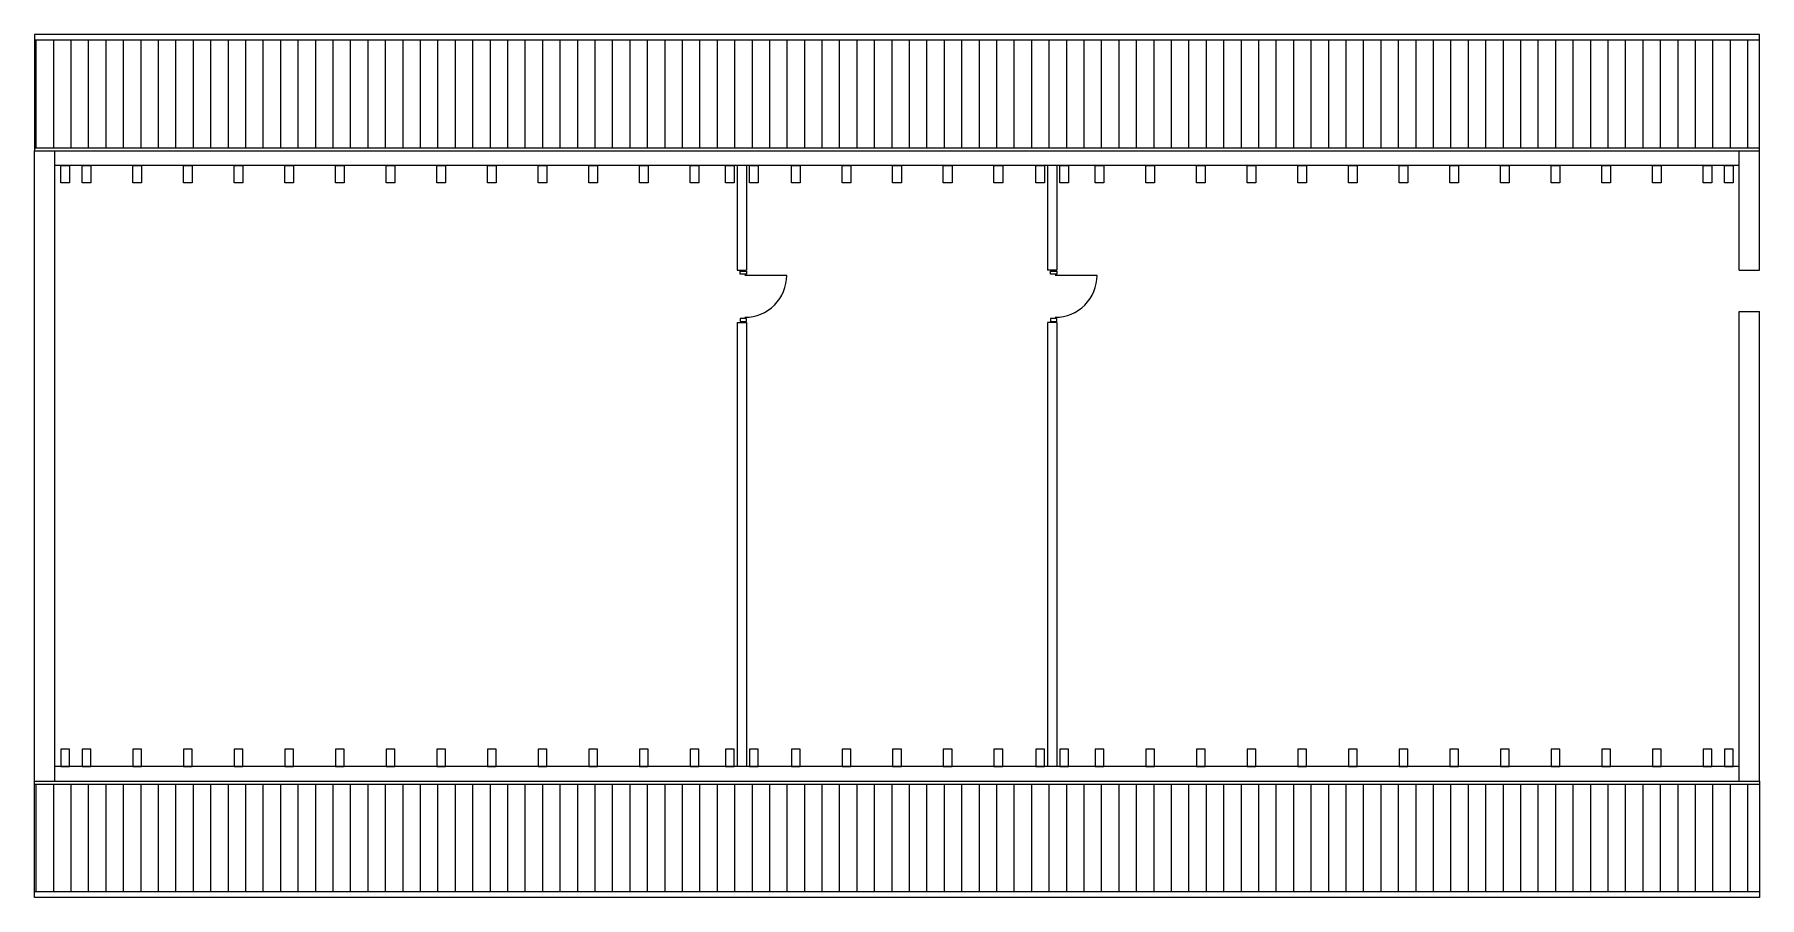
# Model space of a CAD drawing. Header units: millimetres. Extents: x -138901327 to -138871697, y 257800317 to 257815147.
import ezdxf

# ---------------------------------------------------------------- set-up
doc = ezdxf.new("R2010")
doc.units = ezdxf.units.MM
doc.header["$LTSCALE"] = 100
for name, color, linetype in [('A21----', 7, 'Continuous'), ('A22--U-', 3, 'Continuous'), ('A27----', 1, 'Continuous'), ('A27--S-', 8, 'Continuous'), ('A321---', 1, 'Continuous'), ('A37----', 2, 'Continuous')]:
    doc.layers.add(name, color=color, linetype=linetype)

# ---------------------------------------------------------------- blocks, each defined once
blk = doc.blocks.new('D90H')
for points in [[(-880, 0), (-830, 0), (-830, 110), (-880, 110)], [(-20, 110), (-20, 0), (-70, 0), (-70, 110)]]:
    blk.add_lwpolyline(points, close=True)
blk.add_lwpolyline([(-810, 28, 0.414214), (-90, -692), (-90, 28)], format="xyb")

msp = doc.modelspace()

# ---------------------------------------------------------------- hatches: boundary and pattern name
at = {"layer": 'A27--S-'}
h = msp.add_hatch(dxfattribs=at)
h.set_pattern_fill('_USER', color=256, scale=300, angle=90, style=0, pattern_type=0)
h.set_pattern_definition([(270, (-139084297.28, 257869896.77), (-300, -2e-14), [])])
h.paths.add_polyline_path([(-138901327, 257815047), (-138901327, 257813197), (-138871697, 257813197), (-138871697, 257815047)])
h = msp.add_hatch(dxfattribs=at)
h.set_pattern_fill('_USER', color=256, scale=300, angle=90, style=0, pattern_type=0)
h.set_pattern_definition([(90, (-139084297.28, 257745566.77), (-300, 2e-14), [])])
h.paths.add_polyline_path([(-138901327, 257800417), (-138901327, 257802267), (-138871697, 257802267), (-138871697, 257800417)])

# ---------------------------------------------------------------- linework, layer by layer
at = {"layer": 'A21----'}
for p, q in [((-138901327, 257802317), (-138901327, 257813147)), ((-138900977, 257802317), (-138900977, 257813147)), ((-138872047, 257811097), (-138872047, 257813147)), ((-138871697, 257811097), (-138871697, 257813147)), ((-138872047, 257811097), (-138871697, 257811097)), ((-138872047, 257810387), (-138871697, 257810387)), ((-138872047, 257802317), (-138872047, 257810387)), ((-138871697, 257802317), (-138871697, 257810387))]:
    msp.add_line(p, q, dxfattribs=at)
at = {"layer": 'A22--U-'}
for p, q in [((-138889257, 257812897), (-138889257, 257811097)), ((-138889097, 257812897), (-138889097, 257811097)), ((-138883927, 257812897), (-138883927, 257811097)), ((-138883767, 257812897), (-138883767, 257811097)), ((-138889257, 257811097), (-138889097, 257811097)), ((-138883767, 257811097), (-138883927, 257811097)), ((-138889257, 257810197), (-138889257, 257802567)), ((-138889257, 257810197), (-138889097, 257810197)), ((-138889097, 257810197), (-138889097, 257802567)), ((-138883767, 257810197), (-138883927, 257810197)), ((-138883927, 257810197), (-138883927, 257802567)), ((-138883767, 257810197), (-138883767, 257802567))]:
    msp.add_line(p, q, dxfattribs=at)
at = {"layer": 'A27----'}
for points in [[(-138901327, 257815147), (-138901327, 257813147), (-138871697, 257813147), (-138871697, 257815147)], [(-138901327, 257815047), (-138901327, 257813197), (-138871697, 257813197), (-138871697, 257815047)], [(-138901327, 257800317), (-138901327, 257802317), (-138871697, 257802317), (-138871697, 257800317)], [(-138901327, 257800417), (-138901327, 257802267), (-138871697, 257802267), (-138871697, 257800417)]]:
    msp.add_lwpolyline(points, close=True, dxfattribs=at)
at = {"layer": 'A37----'}
for p, q in [((-138872047, 257812897), (-138900977, 257812897)), ((-138872047, 257802567), (-138900977, 257802567))]:
    msp.add_line(p, q, dxfattribs=at)
for points in [[(-138900877, 257812897), (-138900727, 257812897), (-138900727, 257812597), (-138900877, 257812597)], [(-138900507, 257812897), (-138900357, 257812897), (-138900357, 257812597), (-138900507, 257812597)], [(-138899637, 257812897), (-138899487, 257812897), (-138899487, 257812597), (-138899637, 257812597)], [(-138898767, 257812897), (-138898617, 257812897), (-138898617, 257812597), (-138898767, 257812597)], [(-138897897, 257812897), (-138897747, 257812897), (-138897747, 257812597), (-138897897, 257812597)], [(-138897027, 257812897), (-138896877, 257812897), (-138896877, 257812597), (-138897027, 257812597)], [(-138896157, 257812897), (-138896007, 257812897), (-138896007, 257812597), (-138896157, 257812597)], [(-138895287, 257812897), (-138895137, 257812897), (-138895137, 257812597), (-138895287, 257812597)], [(-138894417, 257812897), (-138894267, 257812897), (-138894267, 257812597), (-138894417, 257812597)], [(-138893547, 257812897), (-138893397, 257812897), (-138893397, 257812597), (-138893547, 257812597)], [(-138892677, 257812897), (-138892527, 257812897), (-138892527, 257812597), (-138892677, 257812597)], [(-138891807, 257812897), (-138891657, 257812897), (-138891657, 257812597), (-138891807, 257812597)], [(-138890937, 257812897), (-138890787, 257812897), (-138890787, 257812597), (-138890937, 257812597)], [(-138890067, 257812897), (-138889917, 257812897), (-138889917, 257812597), (-138890067, 257812597)], [(-138889457, 257812897), (-138889307, 257812897), (-138889307, 257812597), (-138889457, 257812597)], [(-138889047, 257812897), (-138888897, 257812897), (-138888897, 257812597), (-138889047, 257812597)], [(-138888327, 257812897), (-138888177, 257812897), (-138888177, 257812597), (-138888327, 257812597)], [(-138887457, 257812897), (-138887307, 257812897), (-138887307, 257812597), (-138887457, 257812597)], [(-138886587, 257812897), (-138886437, 257812897), (-138886437, 257812597), (-138886587, 257812597)], [(-138885717, 257812897), (-138885567, 257812897), (-138885567, 257812597), (-138885717, 257812597)], [(-138884847, 257812897), (-138884697, 257812897), (-138884697, 257812597), (-138884847, 257812597)], [(-138884127, 257812897), (-138883977, 257812897), (-138883977, 257812597), (-138884127, 257812597)], [(-138883717, 257812897), (-138883567, 257812897), (-138883567, 257812597), (-138883717, 257812597)], [(-138883107, 257812897), (-138882957, 257812897), (-138882957, 257812597), (-138883107, 257812597)], [(-138882237, 257812897), (-138882087, 257812897), (-138882087, 257812597), (-138882237, 257812597)], [(-138881367, 257812897), (-138881217, 257812897), (-138881217, 257812597), (-138881367, 257812597)], [(-138880497, 257812897), (-138880347, 257812897), (-138880347, 257812597), (-138880497, 257812597)], [(-138879627, 257812897), (-138879477, 257812897), (-138879477, 257812597), (-138879627, 257812597)], [(-138878757, 257812897), (-138878607, 257812897), (-138878607, 257812597), (-138878757, 257812597)], [(-138877887, 257812897), (-138877737, 257812897), (-138877737, 257812597), (-138877887, 257812597)], [(-138877017, 257812897), (-138876867, 257812897), (-138876867, 257812597), (-138877017, 257812597)], [(-138876147, 257812897), (-138875997, 257812897), (-138875997, 257812597), (-138876147, 257812597)], [(-138875277, 257812897), (-138875127, 257812897), (-138875127, 257812597), (-138875277, 257812597)], [(-138874407, 257812897), (-138874257, 257812897), (-138874257, 257812597), (-138874407, 257812597)], [(-138873537, 257812897), (-138873387, 257812897), (-138873387, 257812597), (-138873537, 257812597)], [(-138872667, 257812897), (-138872517, 257812897), (-138872517, 257812597), (-138872667, 257812597)], [(-138872297, 257812897), (-138872147, 257812897), (-138872147, 257812597), (-138872297, 257812597)], [(-138900877, 257802567), (-138900727, 257802567), (-138900727, 257802867), (-138900877, 257802867)], [(-138900507, 257802567), (-138900357, 257802567), (-138900357, 257802867), (-138900507, 257802867)], [(-138899637, 257802567), (-138899487, 257802567), (-138899487, 257802867), (-138899637, 257802867)], [(-138898767, 257802567), (-138898617, 257802567), (-138898617, 257802867), (-138898767, 257802867)], [(-138897897, 257802567), (-138897747, 257802567), (-138897747, 257802867), (-138897897, 257802867)], [(-138897027, 257802567), (-138896877, 257802567), (-138896877, 257802867), (-138897027, 257802867)], [(-138896157, 257802567), (-138896007, 257802567), (-138896007, 257802867), (-138896157, 257802867)], [(-138895287, 257802567), (-138895137, 257802567), (-138895137, 257802867), (-138895287, 257802867)], [(-138894417, 257802567), (-138894267, 257802567), (-138894267, 257802867), (-138894417, 257802867)], [(-138893547, 257802567), (-138893397, 257802567), (-138893397, 257802867), (-138893547, 257802867)], [(-138892677, 257802567), (-138892527, 257802567), (-138892527, 257802867), (-138892677, 257802867)], [(-138891807, 257802567), (-138891657, 257802567), (-138891657, 257802867), (-138891807, 257802867)], [(-138890937, 257802567), (-138890787, 257802567), (-138890787, 257802867), (-138890937, 257802867)], [(-138890067, 257802567), (-138889917, 257802567), (-138889917, 257802867), (-138890067, 257802867)], [(-138889457, 257802567), (-138889307, 257802567), (-138889307, 257802867), (-138889457, 257802867)], [(-138889047, 257802567), (-138888897, 257802567), (-138888897, 257802867), (-138889047, 257802867)], [(-138888327, 257802567), (-138888177, 257802567), (-138888177, 257802867), (-138888327, 257802867)], [(-138887457, 257802567), (-138887307, 257802567), (-138887307, 257802867), (-138887457, 257802867)], [(-138886587, 257802567), (-138886437, 257802567), (-138886437, 257802867), (-138886587, 257802867)], [(-138885717, 257802567), (-138885567, 257802567), (-138885567, 257802867), (-138885717, 257802867)], [(-138884847, 257802567), (-138884697, 257802567), (-138884697, 257802867), (-138884847, 257802867)], [(-138884127, 257802567), (-138883977, 257802567), (-138883977, 257802867), (-138884127, 257802867)], [(-138883717, 257802567), (-138883567, 257802567), (-138883567, 257802867), (-138883717, 257802867)], [(-138883107, 257802567), (-138882957, 257802567), (-138882957, 257802867), (-138883107, 257802867)], [(-138882237, 257802567), (-138882087, 257802567), (-138882087, 257802867), (-138882237, 257802867)], [(-138881367, 257802567), (-138881217, 257802567), (-138881217, 257802867), (-138881367, 257802867)], [(-138880497, 257802567), (-138880347, 257802567), (-138880347, 257802867), (-138880497, 257802867)], [(-138879627, 257802567), (-138879477, 257802567), (-138879477, 257802867), (-138879627, 257802867)], [(-138878757, 257802567), (-138878607, 257802567), (-138878607, 257802867), (-138878757, 257802867)], [(-138877887, 257802567), (-138877737, 257802567), (-138877737, 257802867), (-138877887, 257802867)], [(-138877017, 257802567), (-138876867, 257802567), (-138876867, 257802867), (-138877017, 257802867)], [(-138876147, 257802567), (-138875997, 257802567), (-138875997, 257802867), (-138876147, 257802867)], [(-138875277, 257802567), (-138875127, 257802567), (-138875127, 257802867), (-138875277, 257802867)], [(-138874407, 257802567), (-138874257, 257802567), (-138874257, 257802867), (-138874407, 257802867)], [(-138873537, 257802567), (-138873387, 257802567), (-138873387, 257802867), (-138873537, 257802867)], [(-138872667, 257802567), (-138872517, 257802567), (-138872517, 257802867), (-138872667, 257802867)], [(-138872297, 257802567), (-138872147, 257802567), (-138872147, 257802867), (-138872297, 257802867)]]:
    msp.add_lwpolyline(points, close=True, dxfattribs=at)

# ---------------------------------------------------------------- block references
at = {"layer": 'A321---', "rotation": 90}
for p in [(-138889097, 257811097), (-138883767, 257811097)]:
    msp.add_blockref('D90H', p, dxfattribs=at)

doc.saveas('drawing.dxf')
